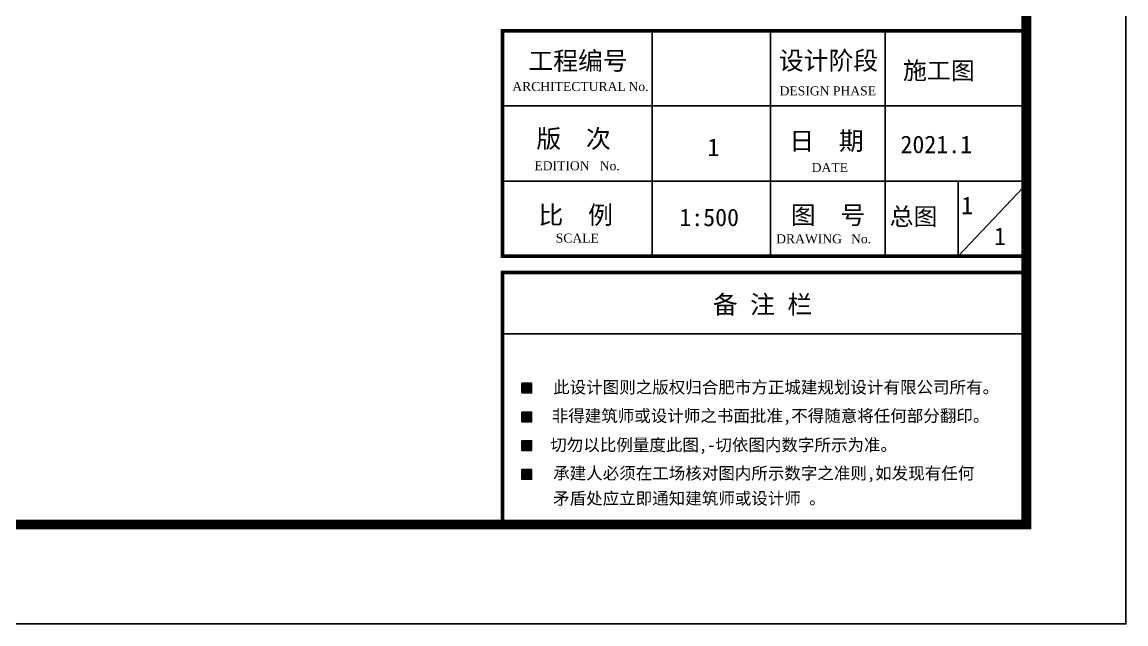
# Model space of a CAD drawing. Extents: x 40372685 to 40373131, y 3431137 to 3431353.
# Drawn here: x 40373075.3 to 40373130.8, y 3431143.4 to 3431173.7 of the extents above; entities that cross this region are included whole.
import ezdxf

# ---------------------------------------------------------------- set-up
doc = ezdxf.new("R2010")
doc.units = 0
doc.header["$LTSCALE"] = 0.5
doc.layers.get('0').update_dxf_attribs({"linetype": 'CONTINUOUS'})
for name, color, linetype in [('1', 140, 'CONTINUOUS'), ('PUB_TEXT', 7, 'CONTINUOUS'), ('PUB_TITLE', 4, 'CONTINUOUS')]:
    doc.layers.add(name, color=color, linetype=linetype)
doc.styles.add('GHF', font='times.ttf')
doc.styles.add('STYLE1', font='simhei.ttf', dxfattribs={"width": 0.8})

# ---------------------------------------------------------------- blocks, each defined once
blk = doc.blocks.new('*U45')
at = {"layer": 'PUB_TEXT', "style": 'STYLE1'}
blk.add_text('备 注 栏', height=180, dxfattribs=at).set_placement((503976, -819747))

msp = doc.modelspace()

# ---------------------------------------------------------------- hatches: boundary and pattern name
for points in [[(40373100.409, 3431155.051), (40373100.894, 3431155.051), (40373100.894, 3431155.537), (40373100.409, 3431155.537)], [(40373100.409, 3431153.604), (40373100.894, 3431153.604), (40373100.894, 3431154.09), (40373100.409, 3431154.09)], [(40373100.409, 3431152.158), (40373100.894, 3431152.158), (40373100.894, 3431152.643), (40373100.409, 3431152.643)], [(40373100.409, 3431150.711), (40373100.894, 3431150.711), (40373100.894, 3431151.196), (40373100.409, 3431151.196)]]:
    msp.add_hatch(color=256).paths.add_polyline_path(points)

# ---------------------------------------------------------------- linework, layer by layer
for points in [[(40373100.409, 3431155.537), (40373100.894, 3431155.537), (40373100.894, 3431155.051), (40373100.409, 3431155.051)], [(40373100.409, 3431154.09), (40373100.894, 3431154.09), (40373100.894, 3431153.604), (40373100.409, 3431153.604)], [(40373100.409, 3431152.643), (40373100.894, 3431152.643), (40373100.894, 3431152.158), (40373100.409, 3431152.158)], [(40373100.409, 3431151.196), (40373100.894, 3431151.196), (40373100.894, 3431150.711), (40373100.409, 3431150.711)]]:
    msp.add_lwpolyline(points, close=True)
at = {"layer": '1'}
msp.add_line((40373101.714, 3431161.101), (40373125.902, 3431161.101), dxfattribs=at)
at = {"layer": 'PUB_TITLE', "color": 4}
for p, q in [((40373099.432, 3431173.254), (40373125.902, 3431173.254)), ((40373099.432, 3431173.254), (40373125.902, 3431173.254)), ((40373106.951, 3431173.254), (40373106.951, 3431161.929)), ((40373112.905, 3431173.254), (40373112.905, 3431161.929)), ((40373118.658, 3431173.254), (40373118.658, 3431161.929)), ((40373099.432, 3431169.479), (40373125.902, 3431169.479)), ((40373099.432, 3431165.704), (40373125.902, 3431165.704)), ((40373125.902, 3431165.704), (40373122.34, 3431161.929)), ((40373122.34, 3431165.704), (40373122.34, 3431161.929)), ((40373099.432, 3431158.014), (40373125.902, 3431158.014))]:
    msp.add_line(p, q, dxfattribs=at)
at = {"layer": 'PUB_TITLE', "linetype": 'Continuous'}
msp.add_lwpolyline([(40372685.267, 3431143.437), (40373130.767, 3431143.437), (40373130.767, 3431353.437), (40372685.267, 3431353.437)], close=True, dxfattribs=at)
at = {"layer": 'PUB_TITLE', "linetype": 'Continuous', "const_width": 0.5}
msp.add_lwpolyline([(40372697.767, 3431148.437), (40373125.767, 3431148.437), (40373125.767, 3431348.437), (40372697.767, 3431348.437)], close=True, dxfattribs=at)
at = {"layer": 'PUB_TITLE', "color": 4, "const_width": 0.178}
msp.add_lwpolyline([(40373099.432, 3431173.254), (40373125.902, 3431173.254), (40373125.902, 3431161.929), (40373099.432, 3431161.929)], close=True, dxfattribs=at)
msp.add_lwpolyline([(40373099.432, 3431148.437), (40373099.432, 3431161.101), (40373125.767, 3431161.101)], dxfattribs=at)

# ---------------------------------------------------------------- block references
at = {"xscale": 0.005084762016297187, "yscale": 0.005084761852141443, "zscale": 0.005084761890269401}
msp.add_blockref('*U45', (40370547.41, 3435327.258), dxfattribs=at)

# ---------------------------------------------------------------- texts
at = {"layer": 'PUB_TEXT'}
for s, height, style, p in [('工程编号', 0.9153, 'STYLE1', (40373100.732, 3431171.291)), (' 设计阶段', 0.9153, 'STYLE1', (40373112.699, 3431171.303)), ('施工图', 0.8822, 'STYLE1', (40373119.561, 3431170.817)), ('ARCHITECTURAL', 0.45305, 'GHF', (40373099.925, 3431170.23)), ('No.', 0.4531, 'GHF', (40373105.766, 3431170.23)), ('     DESIGN PHASE', 0.45305, 'GHF', (40373112.504, 3431170.009)), ('版  次', 0.9153, 'STYLE1', (40373101.134, 3431167.377)), ('日  期', 0.9153, 'STYLE1', (40373113.846, 3431167.264)), ('1', 0.882, 'STYLE1', (40373109.735, 3431166.962)), ('2021.1', 0.8822, 'STYLE1', (40373119.435, 3431167.105)), ('EDITION', 0.4531, 'GHF', (40373101.034, 3431166.246)), ('No.', 0.4531, 'GHF', (40373104.321, 3431166.246)), ('DATE', 0.4531, 'GHF', (40373114.972, 3431166.157)), ('1', 0.882, 'STYLE1', (40373122.49, 3431164.037)), ('比  例', 0.9153, 'STYLE1', (40373101.239, 3431163.538)), ('1:500', 0.8822, 'STYLE1', (40373108.32, 3431163.438)), ('图  号', 0.9153, 'STYLE1', (40373113.926, 3431163.539)), ('总图', 0.8822, 'STYLE1', (40373118.887, 3431163.482)), ('1', 0.882, 'STYLE1', (40373124.136, 3431162.488)), ('SCALE', 0.4531, 'GHF', (40373102.108, 3431162.61)), ('DRAWING', 0.4531, 'GHF', (40373113.188, 3431162.572)), ('No.', 0.4531, 'GHF', (40373116.952, 3431162.572))]:
    msp.add_text(s, height=height, dxfattribs=dict(at, style=style)).set_placement(p)
at = {"layer": 'PUB_TEXT', "style": 'STYLE1', "width": 1}
for s, p in [('此设计图则之版权归合肥市方正城建规划设计有限公司所有。', (40373101.977, 3431155.032)), ('非得建筑师或设计师之书面批准,不得随意将任何部分翻印。', (40373101.905, 3431153.597)), ('切勿以比例量度此图,-切依图内数字所示为准。', (40373101.831, 3431152.134)), ('承建人必须在工场核对图内所示数字之准则,如发现有任何', (40373101.977, 3431150.709)), ('矛盾处应立即通知建筑师或设计师 。', (40373101.977, 3431149.446))]:
    msp.add_text(s, height=0.60865, dxfattribs=at).set_placement(p)

doc.saveas('drawing.dxf')
